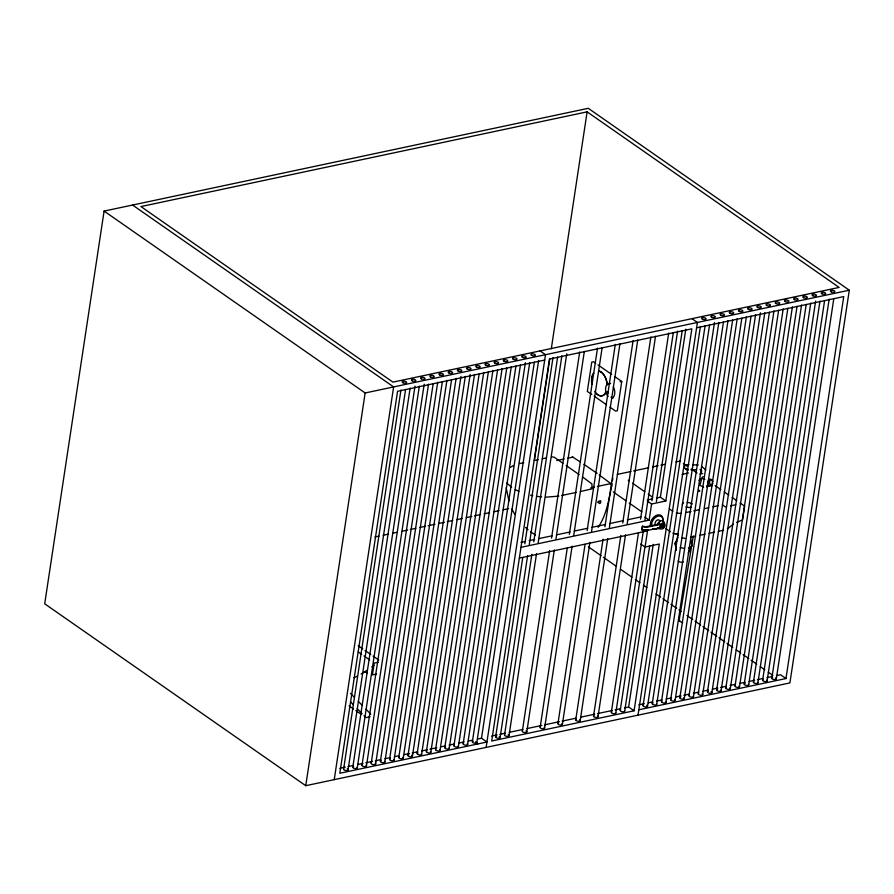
<?xml version="1.0" encoding="UTF-8"?>
<svg xmlns="http://www.w3.org/2000/svg" width="894" height="894" viewBox="0 0 894 894"><rect width="100%" height="100%" fill="white"/><g stroke="black" fill="none" stroke-linecap="round" stroke-linejoin="round"><path stroke-width="1.34" d="M700.449 483.017L701.388 480.112M693.353 535.908L679.038 620.984L682.591 622.671M597.885 502.394L598.276 501.199M582.43 476.882L591.884 483.833L592.04 488.828L580.374 491.544M104.095 211.085L44.7 603.796L305.748 785.692L789.905 682.915L849.3 290.204L588.252 108.308L104.095 211.085L365.143 392.969L849.3 290.204M305.748 785.692L365.143 392.969M334.233 779.646L393.628 386.923L132.569 205.039M343.609 769.119L400.948 390.052M348.057 769.924L405.597 389.482M352.806 767.164L410.134 388.097M357.254 767.968L414.995 386.152M362.003 765.219L419.331 386.152M366.451 766.024L424.192 384.197M371.2 763.264L428.528 384.197M375.648 764.068L433.177 383.627M380.397 761.308L437.725 382.241M384.845 762.113L442.374 381.671M389.594 759.364L446.922 380.296M394.042 760.168L451.571 379.715M398.791 757.408L456.119 378.341M403.239 758.213L460.98 376.385M407.988 755.452L465.316 376.385M412.425 756.257L470.177 374.441M417.185 753.508L474.513 374.43M421.622 754.312L479.162 373.86M426.382 751.552L483.71 372.485M430.819 752.357L488.359 371.904M435.579 749.597L492.907 370.529M440.016 750.401L497.556 369.96M444.776 747.652L502.104 368.574M449.213 748.457L506.753 368.004M453.973 745.697L511.301 366.629M458.41 746.501L515.95 366.048M463.17 743.741L520.498 364.674M467.607 744.546L525.359 362.718M472.367 741.785L529.695 362.718M476.804 742.601L534.344 362.148M544.703 360.058L397.562 391.293L339.798 773.254L486.939 742.02L481.497 738.232L538.635 360.405M486.124 747.406L545.519 354.683L540.077 350.895M549.821 358.505L534.4 460.466L538.4 459.594M551.285 348.85L587.123 111.851L140.95 206.559L392.935 382.129L839.12 287.421L587.123 111.851M495.645 736.824L522.755 557.565M524.845 543.775L552.995 357.622M500.081 737.628L527.616 555.621M529.282 544.58L557.644 357.052M504.54 734.935L531.863 554.302M533.74 541.887L561.89 355.734M508.988 735.74L536.512 553.721M538.177 542.692L566.751 353.789M522.342 731.158L549.665 550.525M551.542 538.11L579.692 351.957M526.789 731.962L554.314 549.944M555.979 538.914L584.341 351.387M540.144 727.381L567.254 548.123M569.344 534.333L597.494 348.179M544.58 728.185L572.115 546.167M573.78 535.137L602.143 347.61M557.945 723.604L585.056 544.345M587.134 530.555L615.295 344.402M562.382 724.408L589.917 542.39M591.582 531.36L619.944 343.832M614.971 376.72L621.755 381.447L617.329 410.748L615.62 411.106L609.965 407.161M575.747 719.826L603.059 539.183M604.936 526.778L633.097 340.625M611.585 486.291L611.999 483.531M612.412 480.771L612.837 478.011M580.184 720.631L607.708 538.613M609.384 527.583L637.746 340.044M593.549 716.049L620.861 535.405M622.738 523.001L650.888 336.848M597.985 716.854L625.509 534.836M627.175 523.806L655.537 336.267M611.34 712.272L638.45 533.014M640.54 519.224L668.69 333.071M659.794 523.828L645.971 526.767L642.451 526.186L641.791 529.874L645.289 530.667A1.576 0.682 8.6 0 0 646.261 530.678L660.085 527.739M642.071 530.086L642.406 526.197M615.787 713.077L643.311 531.058M644.976 520.029L673.338 332.49M620.246 710.384L645.055 546.29M651.938 500.785L677.596 331.182M647.222 500.975L651.57 504.004L665.818 500.975L691.844 328.824L549.452 359.053L491.689 741.014L634.081 710.786L659.303 544.021L645.066 547.039L647.502 530.902L519.347 558.102M520.978 547.34L649.133 520.14L651.57 504.004M624.683 711.188L649.703 545.72M656.386 501.59L682.245 330.601M634.081 710.786L628.638 706.998L653.246 544.357M665.818 500.975L660.375 497.187L685.787 329.171M638.014 715.155L697.409 322.443L691.967 318.655M643.088 705.534L700.415 326.466M647.524 706.338L705.064 325.885M688.939 464.757L684.905 464.701L684.424 467.897L686.95 469.652M652.285 703.578L709.612 324.511M656.721 704.383L714.474 322.555M661.482 701.622L718.81 322.555M665.918 702.427L723.458 321.985M699.086 490.214L698.929 491.231L699.857 491.041M670.679 699.678L728.007 320.611M675.115 700.483L732.655 320.03M679.876 697.722L737.204 318.655M684.312 698.527L741.852 318.085M689.073 695.767L746.401 316.699M693.509 696.571L751.049 316.13M698.27 693.822L755.598 314.744M702.706 694.627L760.448 312.799M707.467 691.867L764.795 312.799M711.903 692.671L769.443 312.218M716.664 689.911L773.992 310.844M721.1 690.716L778.64 310.274M725.85 687.967L783.189 308.888M730.297 688.771L787.837 308.318M735.047 686.011L792.386 306.944M739.494 686.816L797.035 306.363M744.244 684.055L801.572 304.988M748.691 684.86L806.22 304.418M753.441 682.1L810.769 303.032M757.889 682.915L815.63 301.088M762.638 680.155L819.966 301.088M767.086 680.96L824.614 300.507M771.835 678.2L829.163 299.132M776.283 679.004L833.811 298.562M638.83 709.78L785.971 678.546L843.735 296.584L696.594 327.819M679.038 620.984L679.798 620.246M707.992 485.632L706.808 487.051L708.339 486.079M675.182 543.049L678.144 537.138M688.19 553.129L691.732 546.044M608.11 393.058L607.764 391.796L606.065 392.153L605.216 393.751A12.807 7.599 78 0 1 595.75 393.036M712.92 483.721C707.97 488.102 708.964 475.127 712.92 481.888M598.108 527.348C606.49 515.145 608.725 500.137 611.697 485.956A2.157 1.285 78 0 0 610.859 483.587L599.159 474.915M599.081 370.954A12.807 7.599 78 0 1 606.948 382.319L607.194 384.677L607.819 384.085A7.398 4.392 78 0 1 610.066 383.761M709.624 485.755L708.283 486.336L706.808 485.476M733.203 524.208L727.325 528.969M371.87 666.846L373.848 665.438M700.583 483.598L699.79 484.403L700.136 485.431L703.623 487.074M361.098 673.998L366.942 670.366M510.474 467.271L513.234 465.718M354.013 677.842L357.566 675.965M712.216 485.721C705.4 487.945 707.847 474.133 712.753 481.095M736.567 522.398L742.545 519.95L744.635 506.16L740.087 502.998M709.11 485.855L707.78 485.9M699.879 473.999L702.718 473.596M702.036 478.279L699.052 480.246M703.176 476.681C700.538 477.284 703.388 479.586 704.863 479.452M702.393 478.324L699.298 480.112M607.194 384.677L609.518 383.716A7.398 4.392 78 0 1 610.602 383.314M620.056 381.805L621.755 381.447M519.76 463.55L523.761 462.712M542.401 458.745L546.39 457.907M556.783 460.555L564.08 459.002M567.522 458.276L572.886 457.136L580.485 462.097M617.341 474.39L630.952 471.496M633.667 470.914L648.642 467.741M652.732 466.869L658.174 465.718M660.901 465.137L664.98 464.277M675.875 461.963L679.954 461.092M590.733 487.856L594.376 487.085M597.438 486.437L610.859 483.587M561.51 495.544L576.339 492.393M374.91 537.003L379 536.132M383.101 535.271L388.555 534.109M392.645 533.237L396.746 532.366M402.199 531.215L407.664 530.053M410.391 529.471L415.844 528.309M419.934 527.449L425.399 526.287M428.125 525.706L434.953 524.264M439.043 523.392L444.497 522.23M447.223 521.649L452.688 520.498M456.778 519.626L462.243 518.464M466.333 517.604L471.786 516.441M474.513 515.86L479.977 514.698M484.067 513.838L489.532 512.675M493.622 511.804L499.075 510.653M503.177 509.781L508.63 508.619M682.055 474.368L688.525 472.993M647.435 499.936L652.609 498.841M656.487 498.014L660.375 497.187M520.99 542.401L525.08 541.529M529.17 540.658L534.623 539.507M538.713 538.635L552.347 535.741M556.437 534.869L570.07 531.975M574.16 531.114L587.794 528.22M591.884 527.348L605.517 524.454M609.607 523.582L623.241 520.688M627.331 519.827L640.964 516.933M685.586 512.608L691.04 511.457M693.755 510.876L699.209 509.714M704.662 508.563L708.741 507.691M712.831 506.831L718.284 505.669M730.599 505.836L735.773 504.73M660.588 524.376L646.854 527.292A1.576 0.682 8.6 0 1 645.703 527.292L642.585 526.722M647.982 529.594L643.322 529.74M678.479 533.55L675.864 534.109L672.802 533.26M690.403 537.294L695.722 536.165M699.711 535.316L705.031 534.187M709.02 533.338L714.351 532.209M718.34 531.36L723.659 530.231M378.285 662.197L374.206 663.069L372.407 674.925L376.497 674.065M370.038 716.764L365.948 717.625L364.014 715.636M339.821 768.304L345.285 767.141M348.012 766.571L353.476 765.409M357.578 764.538L363.042 763.375M365.769 762.794L372.597 761.353M375.335 760.772L380.788 759.609M384.889 758.738L390.354 757.576M394.455 756.704L398.545 755.843M404.01 754.681L409.474 753.519M412.212 752.938L417.666 751.776M421.767 750.915L427.231 749.753M429.958 749.172L436.786 747.719M440.887 746.848L444.988 745.987M449.079 745.115L454.543 743.953M458.644 743.082L464.109 741.919M468.21 741.059L472.3 740.187M477.552 739.07L481.497 738.232M491.666 736.075L497.098 734.924M499.813 734.343L505.233 733.192M509.301 732.331L522.867 729.448M526.935 728.588L541.853 725.425M544.558 724.844L559.476 721.681M562.192 721.1L575.758 718.228M581.178 717.077L594.745 714.194M597.449 713.624L612.368 710.451M615.083 709.881L620.503 708.73M624.571 707.858L628.638 706.998M638.841 704.83L644.295 703.679M648.374 702.807L652.464 701.946M656.554 701.075L662.007 699.913M666.086 699.052L671.539 697.89M675.629 697.029L681.072 695.867M683.798 695.286L689.252 694.135M693.342 693.263L698.784 692.112M702.874 691.241L708.327 690.09M712.417 689.218L717.86 688.056M720.586 687.486L726.04 686.324M730.13 685.452L735.572 684.301M739.662 683.429L745.115 682.278M749.194 681.407L754.648 680.256M757.374 679.675L762.828 678.512M766.907 677.652L772.36 676.49M776.45 675.629L780.54 674.758L785.971 678.546M681.496 513.48L676.199 513.122M558.817 496.114L546.122 497.165M700.483 473.06L701.421 473.272M551.721 456.767L554.224 457.225L562.907 463.271M688.067 470.11C684.804 469.775 684.748 467.528 687.955 469.462M692.962 464.824L698.281 464.992M690.973 469.708L696.348 469.797M537.45 496.427L541.619 496.908M530.589 495.164L532.846 495.667M681.764 537.652L685.083 538.423M364.718 671.897L367.278 672.903M515.268 489.621L518.822 491.331M700.885 470.289L701.712 470.713L700.036 469.54M629.141 480.849L628.214 480.201M583.816 464.277L597.114 473.384M595.728 363.31L593.46 361.735L591.761 362.092L587.324 391.393L591.85 394.545M597.985 364.886L611.574 374.351M701.667 466.467L705.914 470.088M594.119 396.12L606.568 404.792M683.362 463.461L685.631 465.048M691.297 469.004L696.974 472.948M715.133 485.598L720.799 489.554M724.207 491.923L728.744 495.086M732.152 497.455L736.69 500.618M684.905 464.701L687.43 466.456M722.374 504.797L725.425 506.932M632.505 483.196L644.842 491.789M648.206 494.136L652.698 497.265M669.517 508.988L672.88 511.323M676.043 533.662L678.334 535.26M613.262 491.946L625.845 500.718M629.287 503.11L641.87 511.882M665.907 528.622L670.478 531.807M644.786 517.112L649.133 520.14M566.159 465.539L579.178 474.613M640.719 544.01L645.066 547.039M588.442 546.86L601.036 555.643M603.327 557.241L615.932 566.014M620.514 569.21L631.969 577.189M635.399 579.58L639.981 582.776M643.423 585.168L646.854 587.559M656.017 593.951L660.599 597.136M662.89 598.734L668.623 602.724M670.913 604.322L676.635 608.311M678.926 609.909L681.217 611.507M686.938 615.497L692.671 619.486M694.962 621.084L700.684 625.074M702.975 626.672L708.707 630.661M710.998 632.248L716.72 636.249M719.011 637.835L724.743 641.825M727.034 643.423L732.756 647.412M736.198 649.815L740.78 653M743.07 654.598L748.792 658.587M751.083 660.185L756.816 664.175M760.246 666.566L764.828 669.762M768.27 672.154L772.852 675.35M358.215 645.736L362.774 648.91M365.054 650.508L370.753 654.475M373.033 656.062L378.732 660.029M358.248 651.949L361.668 654.33M363.947 655.917L369.647 659.895M475.563 742.456L477.742 743.976M349.073 705.869L353.577 708.998M355.823 710.574L361.455 714.496M530.555 531.662L535.461 535.104M511.625 487.398L506.786 482.95M525.527 527.46L528.063 529.729M350.47 693.319L354.348 697.298M358.226 701.276L362.092 705.243M365.97 709.221L370.82 714.194M350.448 701.723L353.353 704.707M357.231 708.685L362.07 713.647M591.638 487.632L592.119 488.225M700.617 470.188L701.678 471.876M514.754 514.363L511.893 509.077M606.065 392.153L606.4 393.416A7.398 4.392 78 0 0 608.144 396.511M508.921 501.02L506.194 487.711M690.682 538.691L691.732 545.094A8.426 3.632 8.6 0 1 688.525 548.078M675.182 543.999L676.244 550.402M508.127 734.734A2.257 0.972 8.6 0 1 508.652 736.097A2.257 0.972 8.6 0 1 505.725 736.086A2.257 0.972 8.6 0 1 504.697 734.712M525.929 730.957A2.257 0.972 8.6 0 1 526.454 732.32A2.257 0.972 8.6 0 1 523.526 732.309A2.257 0.972 8.6 0 1 522.498 730.934M544.144 727.403A2.257 0.972 8.6 0 1 542.647 728.789A2.257 0.972 8.6 0 1 540.3 727.157M561.946 723.626A2.257 0.972 8.6 0 1 561.678 724.922A2.257 0.972 8.6 0 1 558.649 724.542A2.257 0.972 8.6 0 1 558.392 723.19M579.748 719.849A2.257 0.972 8.6 0 1 579.468 721.134A2.257 0.972 8.6 0 1 576.451 720.765A2.257 0.972 8.6 0 1 576.194 719.413M597.538 716.072A2.257 0.972 8.6 0 1 597.27 717.357A2.257 0.972 8.6 0 1 594.242 716.988A2.257 0.972 8.6 0 1 593.985 715.636M615.631 712.552A2.257 0.972 8.6 0 1 613.262 713.613A2.257 0.972 8.6 0 1 611.787 711.859M624.537 710.663A2.257 0.972 8.6 0 1 622.168 711.725A2.257 0.972 8.6 0 1 620.693 709.97M499.232 736.622A2.257 0.972 8.6 0 1 499.511 738.098A2.257 0.972 8.6 0 1 496.215 737.684A2.257 0.972 8.6 0 1 496.505 736.287M646.675 705.321A2.257 0.972 8.6 0 1 647.189 706.696A2.257 0.972 8.6 0 1 644.272 706.673A2.257 0.972 8.6 0 1 643.244 705.299M656.576 703.857A2.257 0.972 8.6 0 1 655.537 704.975A2.257 0.972 8.6 0 1 652.609 704.271A2.257 0.972 8.6 0 1 653.145 703.03M665.482 701.656A2.257 0.972 8.6 0 1 665.214 702.941A2.257 0.972 8.6 0 1 662.186 702.561A2.257 0.972 8.6 0 1 661.929 701.209M674.679 699.7A2.257 0.972 8.6 0 1 673.182 701.086A2.257 0.972 8.6 0 1 670.824 699.443M683.876 697.745A2.257 0.972 8.6 0 1 683.452 699.074A2.257 0.972 8.6 0 1 680.312 698.505A2.257 0.972 8.6 0 1 680.736 697.175M693.364 696.057A2.257 0.972 8.6 0 1 690.995 697.108A2.257 0.972 8.6 0 1 689.52 695.353M702.271 693.845A2.257 0.972 8.6 0 1 701.991 695.13A2.257 0.972 8.6 0 1 698.974 694.761A2.257 0.972 8.6 0 1 698.717 693.409M711.054 691.654A2.257 0.972 8.6 0 1 711.333 693.141A2.257 0.972 8.6 0 1 708.026 692.727A2.257 0.972 8.6 0 1 708.327 691.319M720.955 690.202A2.257 0.972 8.6 0 1 719.905 691.319A2.257 0.972 8.6 0 1 716.988 690.615A2.257 0.972 8.6 0 1 717.524 689.363M729.85 687.989A2.257 0.972 8.6 0 1 729.582 689.274A2.257 0.972 8.6 0 1 726.554 688.905A2.257 0.972 8.6 0 1 726.297 687.542M739.047 686.033A2.257 0.972 8.6 0 1 737.561 687.419A2.257 0.972 8.6 0 1 735.203 685.776M748.535 684.335A2.257 0.972 8.6 0 1 747.496 685.463A2.257 0.972 8.6 0 1 744.579 684.748A2.257 0.972 8.6 0 1 745.104 683.508M757.732 682.39A2.257 0.972 8.6 0 1 755.363 683.441A2.257 0.972 8.6 0 1 753.888 681.686M766.639 680.178A2.257 0.972 8.6 0 1 766.37 681.463A2.257 0.972 8.6 0 1 763.342 681.094A2.257 0.972 8.6 0 1 763.085 679.742M775.422 677.998A2.257 0.972 8.6 0 1 775.701 679.474A2.257 0.972 8.6 0 1 772.405 679.06A2.257 0.972 8.6 0 1 772.695 677.652M347.196 768.918A2.257 0.972 8.6 0 1 347.721 770.282A2.257 0.972 8.6 0 1 344.793 770.27A2.257 0.972 8.6 0 1 343.765 768.896M357.097 767.454A2.257 0.972 8.6 0 1 356.058 768.572A2.257 0.972 8.6 0 1 353.141 767.868A2.257 0.972 8.6 0 1 353.666 766.627M366.004 765.242A2.257 0.972 8.6 0 1 365.735 766.527A2.257 0.972 8.6 0 1 362.707 766.158A2.257 0.972 8.6 0 1 362.45 764.806M375.201 763.286A2.257 0.972 8.6 0 1 373.714 764.672A2.257 0.972 8.6 0 1 371.356 763.04M384.398 761.342A2.257 0.972 8.6 0 1 383.984 762.66A2.257 0.972 8.6 0 1 380.844 762.09A2.257 0.972 8.6 0 1 381.257 760.772M393.885 759.643A2.257 0.972 8.6 0 1 391.516 760.705A2.257 0.972 8.6 0 1 390.041 758.95M402.792 757.43A2.257 0.972 8.6 0 1 402.523 758.727A2.257 0.972 8.6 0 1 399.495 758.347A2.257 0.972 8.6 0 1 399.238 756.994M411.575 755.251A2.257 0.972 8.6 0 1 412.1 756.615A2.257 0.972 8.6 0 1 409.173 756.603A2.257 0.972 8.6 0 1 408.145 755.229M408.435 755.039A2.257 0.972 8.6 0 1 408.849 754.916M421.476 753.787A2.257 0.972 8.6 0 1 420.437 754.905A2.257 0.972 8.6 0 1 417.509 754.201A2.257 0.972 8.6 0 1 418.046 752.96M430.383 751.575A2.257 0.972 8.6 0 1 430.115 752.86A2.257 0.972 8.6 0 1 427.086 752.491A2.257 0.972 8.6 0 1 426.829 751.139M439.58 749.619A2.257 0.972 8.6 0 1 438.082 751.016A2.257 0.972 8.6 0 1 435.736 749.373M449.067 747.932A2.257 0.972 8.6 0 1 448.028 749.049A2.257 0.972 8.6 0 1 445.1 748.345A2.257 0.972 8.6 0 1 445.637 747.105M458.264 745.976A2.257 0.972 8.6 0 1 455.895 747.038A2.257 0.972 8.6 0 1 454.42 745.283M467.171 743.763A2.257 0.972 8.6 0 1 466.903 745.06A2.257 0.972 8.6 0 1 463.874 744.68A2.257 0.972 8.6 0 1 463.617 743.327M475.954 741.584A2.257 0.972 8.6 0 1 476.234 743.059A2.257 0.972 8.6 0 1 472.926 742.657A2.257 0.972 8.6 0 1 473.228 741.249M663.527 526.063A1.509 1.028 -55.1 0 1 661.638 527.326A1.509 1.028 -55.1 0 1 661.761 525.203A1.509 1.028 -55.1 0 1 663.571 525.259M655.693 525.035A3.017 2.045 -55.1 0 1 656.587 520.487A3.017 2.045 -55.1 0 1 659.828 521.783M658.912 523.593A3.017 2.045 -55.1 0 1 659.314 523.113M651.748 526.208A7.208 4.906 -55.1 0 1 657.403 516.33A7.208 4.906 -55.1 0 1 662.867 521.973M658.744 527.885A7.208 4.906 -55.1 0 1 654.129 528.857M650.474 526.074A7.923 5.386 -55.1 0 1 656.028 515.503A7.923 5.386 -55.1 0 1 662.923 519.939M658.174 527.918A7.923 5.386 -55.1 0 1 656.855 528.633M656.196 528.89A7.923 5.386 -55.1 0 1 652.564 528.779M657.124 525.102A4.504 3.062 -55.1 0 1 661.571 520.688A4.504 3.062 -55.1 0 1 664.063 524.443M659.984 528.79A4.504 3.062 -55.1 0 1 657.548 528.019M683.441 561.968A3.118 1.341 8.6 0 1 678.144 561.007M684.525 548.313A8.426 3.632 8.6 0 1 680.245 547.53M675.741 544.994A8.426 3.632 8.6 0 1 676.847 541.496M691.364 507.289A5.632 2.425 8.6 0 1 685.843 506.932M682.435 504.562A5.632 2.425 8.6 0 1 683.552 502.886M687.251 502.417A5.632 2.425 8.6 0 1 692.414 503.992M594.666 391.337A12.583 7.465 78 0 0 605.115 393.572L605.774 391.572A7.61 4.515 78 0 1 606.803 384.778L606.814 382.33A12.583 7.465 78 0 0 599.092 371.166M592.007 384.431A12.583 7.465 78 0 1 593.705 373.2M571.892 457.337A2.157 1.285 78 0 1 572.886 457.136M613.34 386.778A7.398 4.392 78 0 1 611.619 398.21M613.318 397.841A7.398 4.392 78 0 1 610.96 397.182M591.873 384.454A12.807 7.599 78 0 1 593.605 373.022M598.444 502.45C600.936 506.753 602.131 496.706 598.444 502.45M702.516 319.203A2.257 0.972 8.6 0 0 706.104 319.002A2.257 0.972 8.6 0 0 703.03 317.582A2.257 0.972 8.6 0 0 702.516 319.203M711.713 317.247A2.257 0.972 8.6 0 0 715.301 317.046A2.257 0.972 8.6 0 0 712.227 315.627A2.257 0.972 8.6 0 0 711.713 317.247M720.91 315.303A2.257 0.972 8.6 0 0 724.498 315.09A2.257 0.972 8.6 0 0 721.424 313.682A2.257 0.972 8.6 0 0 720.91 315.303M730.107 313.347A2.257 0.972 8.6 0 0 733.695 313.135A2.257 0.972 8.6 0 0 730.621 311.727A2.257 0.972 8.6 0 0 730.107 313.347M739.304 311.391A2.257 0.972 8.6 0 0 742.892 311.19A2.257 0.972 8.6 0 0 739.819 309.771A2.257 0.972 8.6 0 0 739.304 311.391M748.501 309.447A2.257 0.972 8.6 0 0 752.089 309.235A2.257 0.972 8.6 0 0 749.016 307.815A2.257 0.972 8.6 0 0 748.501 309.447M757.699 307.491A2.257 0.972 8.6 0 0 761.286 307.279A2.257 0.972 8.6 0 0 758.213 305.871A2.257 0.972 8.6 0 0 757.699 307.491M766.896 305.536A2.257 0.972 8.6 0 0 770.483 305.335A2.257 0.972 8.6 0 0 767.41 303.915A2.257 0.972 8.6 0 0 766.896 305.536M776.093 303.591A2.257 0.972 8.6 0 0 779.68 303.379A2.257 0.972 8.6 0 0 776.607 301.96A2.257 0.972 8.6 0 0 776.093 303.591M785.29 301.636A2.257 0.972 8.6 0 0 788.877 301.423A2.257 0.972 8.6 0 0 785.804 300.015A2.257 0.972 8.6 0 0 785.29 301.636M794.487 299.68A2.257 0.972 8.6 0 0 798.074 299.479A2.257 0.972 8.6 0 0 795.001 298.06A2.257 0.972 8.6 0 0 794.487 299.68M803.684 297.736A2.257 0.972 8.6 0 0 807.271 297.523A2.257 0.972 8.6 0 0 804.198 296.104A2.257 0.972 8.6 0 0 803.684 297.736M812.881 295.78A2.257 0.972 8.6 0 0 816.468 295.568A2.257 0.972 8.6 0 0 813.395 294.16A2.257 0.972 8.6 0 0 812.881 295.78M822.078 293.824A2.257 0.972 8.6 0 0 825.665 293.623A2.257 0.972 8.6 0 0 822.592 292.204A2.257 0.972 8.6 0 0 822.078 293.824M831.275 291.869A2.257 0.972 8.6 0 0 834.862 291.667A2.257 0.972 8.6 0 0 831.789 290.248A2.257 0.972 8.6 0 0 831.275 291.869M403.049 382.788A2.257 0.972 8.6 0 0 406.636 382.587A2.257 0.972 8.6 0 0 403.563 381.168A2.257 0.972 8.6 0 0 403.049 382.788M412.246 380.844A2.257 0.972 8.6 0 0 415.833 380.632A2.257 0.972 8.6 0 0 412.76 379.224A2.257 0.972 8.6 0 0 412.246 380.844M421.443 378.888A2.257 0.972 8.6 0 0 425.03 378.687A2.257 0.972 8.6 0 0 421.957 377.268A2.257 0.972 8.6 0 0 421.443 378.888M430.64 376.933A2.257 0.972 8.6 0 0 434.227 376.732A2.257 0.972 8.6 0 0 431.154 375.312A2.257 0.972 8.6 0 0 430.64 376.933M439.837 374.988A2.257 0.972 8.6 0 0 443.424 374.776A2.257 0.972 8.6 0 0 440.351 373.357A2.257 0.972 8.6 0 0 439.837 374.988M449.034 373.033A2.257 0.972 8.6 0 0 452.621 372.82A2.257 0.972 8.6 0 0 449.548 371.412A2.257 0.972 8.6 0 0 449.034 373.033M458.231 371.077A2.257 0.972 8.6 0 0 461.818 370.876A2.257 0.972 8.6 0 0 458.745 369.457A2.257 0.972 8.6 0 0 458.231 371.077M467.417 369.133A2.257 0.972 8.6 0 0 471.004 368.92A2.257 0.972 8.6 0 0 467.942 367.501A2.257 0.972 8.6 0 0 467.417 369.133M476.614 367.177A2.257 0.972 8.6 0 0 480.201 366.965A2.257 0.972 8.6 0 0 477.128 365.557A2.257 0.972 8.6 0 0 476.614 367.177M485.811 365.221A2.257 0.972 8.6 0 0 489.398 365.02A2.257 0.972 8.6 0 0 486.325 363.601A2.257 0.972 8.6 0 0 485.811 365.221M495.008 363.277A2.257 0.972 8.6 0 0 498.595 363.065A2.257 0.972 8.6 0 0 495.522 361.645A2.257 0.972 8.6 0 0 495.008 363.277M504.205 361.321A2.257 0.972 8.6 0 0 507.792 361.109A2.257 0.972 8.6 0 0 504.719 359.701A2.257 0.972 8.6 0 0 504.205 361.321M513.402 359.366A2.257 0.972 8.6 0 0 516.989 359.164A2.257 0.972 8.6 0 0 513.916 357.745A2.257 0.972 8.6 0 0 513.402 359.366M522.599 357.421A2.257 0.972 8.6 0 0 526.186 357.209A2.257 0.972 8.6 0 0 523.113 355.79A2.257 0.972 8.6 0 0 522.599 357.421M531.796 355.466A2.257 0.972 8.6 0 0 535.383 355.253A2.257 0.972 8.6 0 0 532.31 353.845A2.257 0.972 8.6 0 0 531.796 355.466M663.158 527.471A1.509 1.028 -55.1 0 0 663.728 525.113A1.509 1.028 -55.1 0 0 661.705 526.454A1.509 1.028 -55.1 0 0 663.158 527.471M663.069 528.522A3.33 2.269 -55.1 0 0 664.309 523.303A3.33 2.269 -55.1 0 0 659.85 526.275A3.33 2.269 -55.1 0 0 663.069 528.522"/></g></svg>
